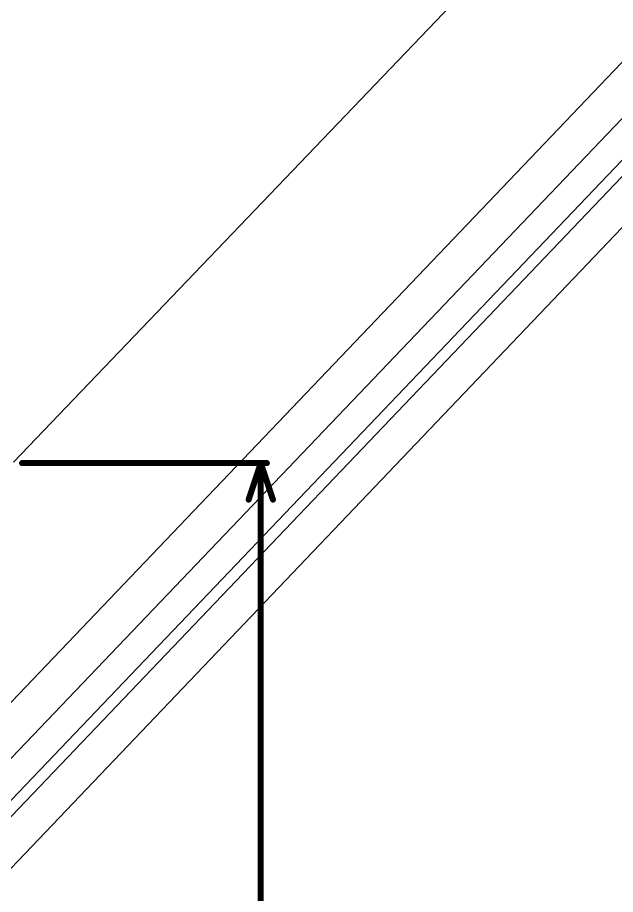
# Model space of a CAD drawing. Header units: inches. Extents: x -11 to 5428, y 0 to 5423.
# Drawn here: x 344.19 to 369.18, y 91.97 to 128.63 of the extents above; entities that cross this region are included whole.
import ezdxf

# ---------------------------------------------------------------- set-up
doc = ezdxf.new("R2010")
doc.units = ezdxf.units.IN
for name, color, linetype in [('Bottom Solder', 6, 'Continuous'), ('Dimension', 6, 'Continuous'), ('Top Solder', 216, 'Continuous')]:
    doc.layers.add(name, color=color, linetype=linetype)

# ---------------------------------------------------------------- blocks, each defined once
blk = doc.blocks.new('P____DI_3333_8_592')
at = {"layer": 'Top Solder'}
blk.add_line((0.102, 1.238), (-5338.992, 5099.909), dxfattribs=at)
blk = doc.blocks.new('13_WQFN_HR__3_2__610')
at = {"layer": 'Top Solder'}
for p in [(-0.423, 1.047), (1.31, 1.075), (1.302, -1.253), (-0.423, -1.678)]:
    blk.add_line(p, (5353.868, -5108.198), dxfattribs=at)

msp = doc.modelspace()

# ---------------------------------------------------------------- linework, layer by layer
at = {"layer": 'Bottom Solder'}
msp.add_line((344.027, 110.045), (5427.557, 5423.366), dxfattribs=at)
at = {"layer": 'Dimension'}
for points in [[(344.381, 110, 0.254, 0.254, 0), (354.609, 110, 0.254, 0.254, 0)], [(353.847, 108.476, 0.254, 0.254, 0), (354.355, 110, 0.254, 0.254, 0)], [(354.355, 110, 0.254, 0.254, 0), (354.863, 108.476, 0.254, 0.254, 0)], [(354.355, 79.159, 0.254, 0.254, 0), (354.355, 110, 0.254, 0.254, 0)]]:
    msp.add_lwpolyline(points, format="xyseb", dxfattribs=at)
for points in [[(344.318, 110, 0.127, 0.127, 1), (344.445, 110, 0.127, 0.127, 1)], [(354.292, 110, 0.127, 0.127, 1), (354.419, 110, 0.127, 0.127, 1)], [(354.292, 110, 0.127, 0.127, 1), (354.419, 110, 0.127, 0.127, 1)], [(354.292, 110, 0.127, 0.127, 1), (354.419, 110, 0.127, 0.127, 1)], [(354.546, 110, 0.127, 0.127, 1), (354.673, 110, 0.127, 0.127, 1)], [(353.784, 108.476, 0.127, 0.127, 1), (353.911, 108.476, 0.127, 0.127, 1)], [(354.8, 108.476, 0.127, 0.127, 1), (354.927, 108.476, 0.127, 0.127, 1)]]:
    msp.add_lwpolyline(points, format="xyseb", close=True, dxfattribs=at)
at = {"layer": 'Top Solder'}
msp.add_line((344.027, 110.045), (5427.557, 5423.366), dxfattribs=at)

# ---------------------------------------------------------------- block references
for name, p, rotation in [('13_WQFN_HR__3_2__610', (319.359, 69.498), 90), ('P____DI_3333_8_592', (327.648, 84.374), 270)]:
    msp.add_blockref(name, p, dxfattribs=dict(rotation=rotation))

doc.saveas('drawing.dxf')
